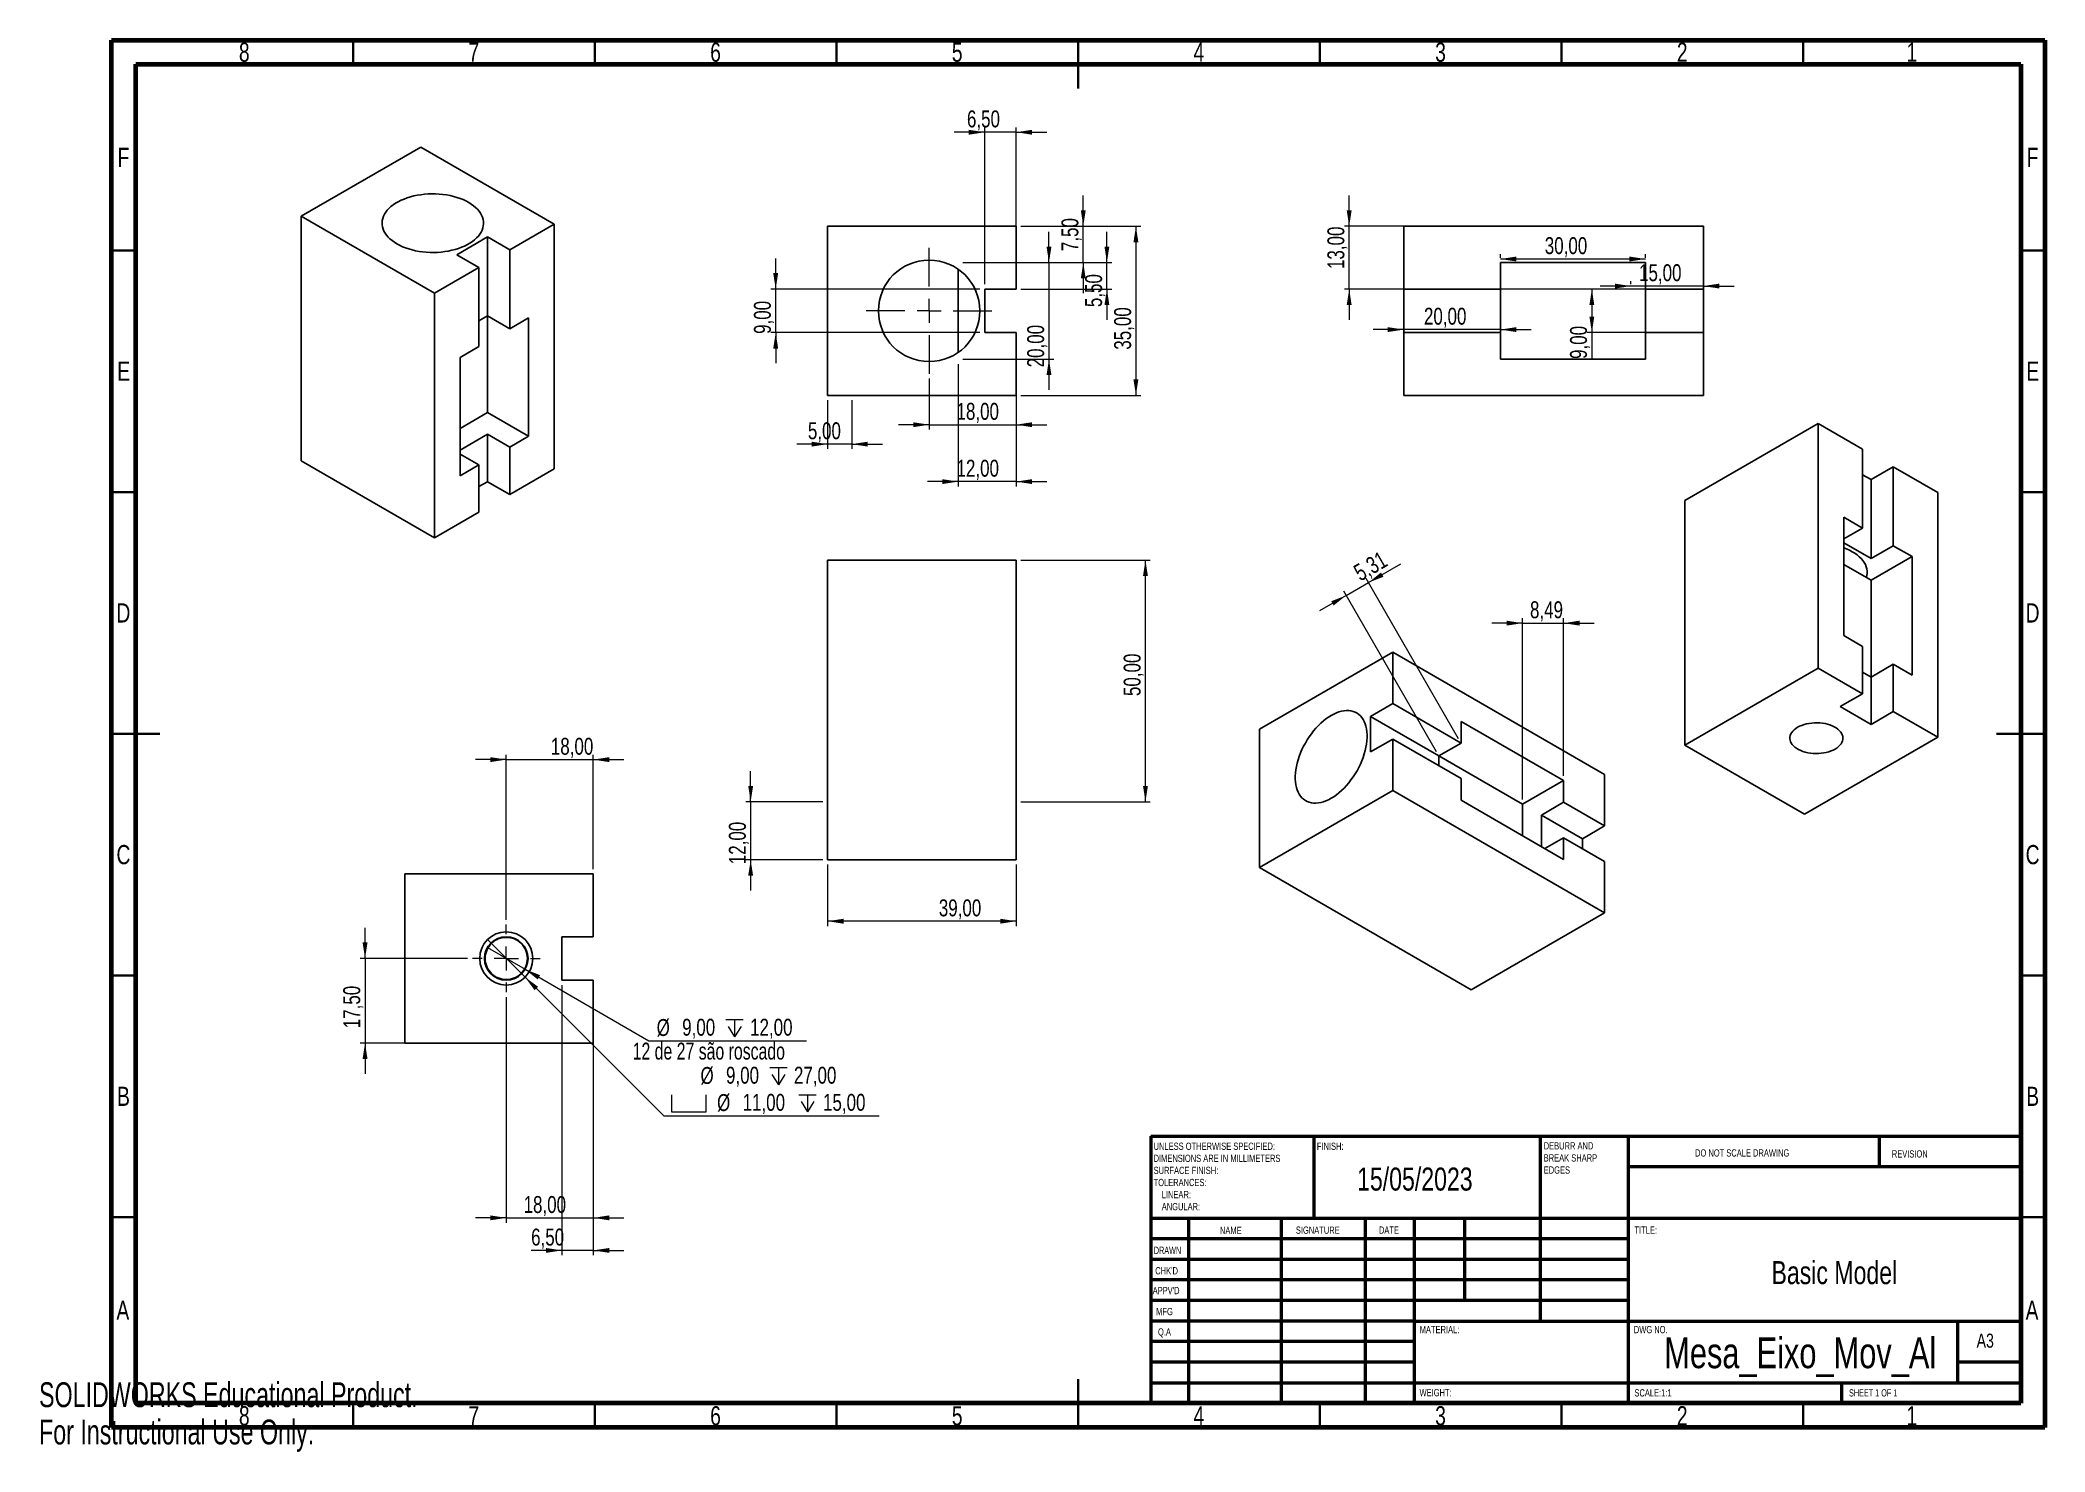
# Model space of a CAD drawing. Header units: millimetres. Extents: x 0 to 415, y 0 to 292.
import ezdxf

# ---------------------------------------------------------------- set-up
doc = ezdxf.new("R2010")
doc.units = ezdxf.units.MM
doc.styles.add('SLDTEXTSTYLE0', font='TXT', dxfattribs={"width": 0.75})
doc.styles.add('SLDTEXTSTYLE1', font='TXT', dxfattribs={"width": 0.7})
doc.styles.add('SLDTEXTSTYLE2', font='TXT', dxfattribs={"width": 0.686449})
doc.styles.add('SLDTEXTSTYLE3', font='TXT', dxfattribs={"width": 0.6875})
doc.dimstyles.new('SLDDIMSTYLE0', dxfattribs={"dimtxt": 3.5, "dimasz": 3.302, "dimexe": 0, "dimexo": 0.0625, "dimgap": 0.875, "dimtad": 1, "dimrnd": 1e-09, "dimzin": 12, "dimdsep": 46, "dimtxsty": 'SLDTEXTSTYLE0', "dimsah": 1, "dimcen": 0.09, "dimadec": 0, "dimazin": 3, "dimtfac": 1, "dimtofl": 0, "dimtmove": 0, "dimatfit": 3, "dimfxl": 0, "dimfrac": 2, "dimtolj": 1, "dimtzin": 12, "dimarcsym": 0})
doc.dimstyles.new('SLDDIMSTYLE1', dxfattribs={"dimtxt": 3.5, "dimasz": 3.302, "dimexe": 0, "dimexo": 0.0625, "dimgap": 0.875, "dimtad": 1, "dimrnd": 1e-09, "dimzin": 12, "dimdsep": 46, "dimtxsty": 'SLDTEXTSTYLE0', "dimsah": 1, "dimcen": 0.09, "dimadec": 0, "dimazin": 3, "dimtfac": 1, "dimtmove": 0, "dimatfit": 0, "dimfxl": 0, "dimfrac": 2, "dimtolj": 1, "dimtzin": 12, "dimarcsym": 0})
doc.dimstyles.new('SLDDIMSTYLE2', dxfattribs={"dimtxt": 3.5, "dimasz": 3.302, "dimexe": 0, "dimexo": 0.0625, "dimgap": 0.875, "dimtad": 0, "dimtih": 1, "dimtoh": 1, "dimrnd": 1e-09, "dimzin": 12, "dimdsep": 46, "dimtxsty": 'SLDTEXTSTYLE0', "dimblk1": 'NONE', "dimsah": 1, "dimcen": 0, "dimadec": 0, "dimazin": 3, "dimtfac": 1, "dimtmove": 0, "dimatfit": 3, "dimldrblk": 'NONE', "dimfxl": 0, "dimfrac": 2, "dimtolj": 1, "dimtzin": 12, "dimarcsym": 0})

# ---------------------------------------------------------------- blocks, each defined once
blk = doc.blocks.new('_D')
at = {"color": 7, "linetype": 'Continuous', "lineweight": 0}
for p, q in [((203.16, 253.49), (227.94, 253.49)), ((226.94, 253.49), (226.94, 218.49)), ((203.16, 218.49), (227.94, 218.49))]:
    blk.add_line(p, q, dxfattribs=at)
at = {"color": 7, "linetype": 'Continuous', "lineweight": 18}
for points in [[(226.94, 253.49), (226.43, 250.19), (227.44, 250.19)], [(226.94, 218.49), (227.44, 221.79), (226.43, 221.79)]]:
    blk.add_solid(points, dxfattribs=at)
at = {"color": 7, "linetype": 'Continuous', "lineweight": 18, "insert": (222.43, 227.95), "char_height": 3.5, "attachment_point": 1, "rotation": 90, "style": 'SLDTEXTSTYLE0'}
blk.add_mtext('35,00', dxfattribs=at)
blk = doc.blocks.new('_D_1')
at = {"color": 7, "linetype": 'Continuous', "lineweight": 0}
for p, q in [((184.16, 221.99), (184.16, 211.44)), ((202.16, 217.49), (202.16, 211.44)), ((184.16, 212.44), (177.81, 212.44)), ((184.16, 212.44), (202.16, 212.44)), ((202.16, 212.44), (208.51, 212.44))]:
    blk.add_line(p, q, dxfattribs=at)
at = {"color": 7, "linetype": 'Continuous', "lineweight": 18}
for points in [[(184.16, 212.44), (180.86, 212.94), (180.86, 211.93)], [(202.16, 212.44), (205.46, 211.93), (205.46, 212.94)]]:
    blk.add_solid(points, dxfattribs=at)
at = {"color": 7, "linetype": 'Continuous', "lineweight": 18, "insert": (189.82, 216.95), "char_height": 3.5, "attachment_point": 1, "style": 'SLDTEXTSTYLE0'}
blk.add_mtext('18,00', dxfattribs=at)
blk = doc.blocks.new('_D_2')
at = {"color": 7, "linetype": 'Continuous', "lineweight": 0}
for p, q in [((190.16, 224.99), (190.16, 199.66)), ((202.16, 224.99), (202.16, 199.66)), ((190.16, 200.66), (183.81, 200.66)), ((202.16, 200.66), (190.16, 200.66)), ((202.16, 200.66), (208.51, 200.66))]:
    blk.add_line(p, q, dxfattribs=at)
at = {"color": 7, "linetype": 'Continuous', "lineweight": 18}
for points in [[(190.16, 200.66), (186.86, 201.17), (186.86, 200.16)], [(202.16, 200.66), (205.46, 200.16), (205.46, 201.17)]]:
    blk.add_solid(points, dxfattribs=at)
at = {"color": 7, "linetype": 'Continuous', "lineweight": 18, "insert": (189.82, 205.18), "char_height": 3.5, "attachment_point": 1, "style": 'SLDTEXTSTYLE0'}
blk.add_mtext('12,00', dxfattribs=at)
blk = doc.blocks.new('_D_3')
at = {"color": 7, "linetype": 'Continuous', "lineweight": 0}
for p, q in [((208.95, 245.99), (208.95, 252.34)), ((191.16, 245.99), (209.95, 245.99)), ((208.95, 245.99), (208.95, 225.99)), ((191.16, 225.99), (209.95, 225.99)), ((208.95, 225.99), (208.95, 219.64))]:
    blk.add_line(p, q, dxfattribs=at)
at = {"color": 7, "linetype": 'Continuous', "lineweight": 18}
for points in [[(208.95, 245.99), (209.46, 249.29), (208.44, 249.29)], [(208.95, 225.99), (208.44, 222.69), (209.46, 222.69)]]:
    blk.add_solid(points, dxfattribs=at)
at = {"color": 7, "linetype": 'Continuous', "lineweight": 18, "insert": (204.44, 224.3), "char_height": 3.5, "attachment_point": 1, "rotation": 90, "style": 'SLDTEXTSTYLE0'}
blk.add_mtext('20,00', dxfattribs=at)
blk = doc.blocks.new('_D_4')
at = {"color": 7, "linetype": 'Continuous', "lineweight": 0}
for p, q in [((216.04, 253.49), (216.04, 259.84)), ((203.16, 253.49), (217.04, 253.49)), ((216.04, 245.99), (216.04, 253.49)), ((203.16, 245.99), (217.04, 245.99)), ((216.04, 245.99), (216.04, 239.64))]:
    blk.add_line(p, q, dxfattribs=at)
at = {"color": 7, "linetype": 'Continuous', "lineweight": 18}
for points in [[(216.04, 253.49), (216.55, 256.79), (215.54, 256.79)], [(216.04, 245.99), (215.54, 242.69), (216.55, 242.69)]]:
    blk.add_solid(points, dxfattribs=at)
at = {"color": 7, "linetype": 'Continuous', "lineweight": 18, "insert": (211.53, 248.35), "char_height": 3.5, "attachment_point": 1, "rotation": 90, "style": 'SLDTEXTSTYLE0'}
blk.add_mtext('7,50', dxfattribs=at)
blk = doc.blocks.new('_D_5')
at = {"color": 7, "linetype": 'Continuous', "lineweight": 0}
for p, q in [((163.16, 217.49), (163.16, 207.41)), ((168.16, 217.49), (168.16, 207.41)), ((163.16, 208.41), (156.81, 208.41)), ((168.16, 208.41), (163.16, 208.41)), ((168.16, 208.41), (174.51, 208.41))]:
    blk.add_line(p, q, dxfattribs=at)
at = {"color": 7, "linetype": 'Continuous', "lineweight": 18}
for points in [[(163.16, 208.41), (159.86, 208.92), (159.86, 207.91)], [(168.16, 208.41), (171.46, 207.91), (171.46, 208.92)]]:
    blk.add_solid(points, dxfattribs=at)
at = {"color": 7, "linetype": 'Continuous', "lineweight": 18, "insert": (159.07, 212.93), "char_height": 3.5, "attachment_point": 1, "style": 'SLDTEXTSTYLE0'}
blk.add_mtext('5,00', dxfattribs=at)
blk = doc.blocks.new('_D_6')
at = {"color": 7, "linetype": 'Continuous', "lineweight": 0}
for p, q in [((195.66, 241.49), (195.66, 273.94)), ((202.16, 241.49), (202.16, 273.94)), ((195.66, 272.94), (189.31, 272.94)), ((202.16, 272.94), (195.66, 272.94)), ((202.16, 272.94), (208.51, 272.94))]:
    blk.add_line(p, q, dxfattribs=at)
at = {"color": 7, "linetype": 'Continuous', "lineweight": 18}
for points in [[(195.66, 272.94), (192.36, 273.44), (192.36, 272.43)], [(202.16, 272.94), (205.46, 272.43), (205.46, 273.44)]]:
    blk.add_solid(points, dxfattribs=at)
at = {"color": 7, "linetype": 'Continuous', "lineweight": 18, "insert": (191.98, 277.45), "char_height": 3.5, "attachment_point": 1, "style": 'SLDTEXTSTYLE0'}
blk.add_mtext('6,50', dxfattribs=at)
blk = doc.blocks.new('_D_7')
at = {"color": 7, "linetype": 'Continuous', "lineweight": 0}
for p, q in [((152.41, 240.49), (152.41, 246.84)), ((194.66, 240.49), (151.41, 240.49)), ((152.41, 231.49), (152.41, 240.49)), ((194.66, 231.49), (151.41, 231.49)), ((152.41, 231.49), (152.41, 225.14))]:
    blk.add_line(p, q, dxfattribs=at)
at = {"color": 7, "linetype": 'Continuous', "lineweight": 18}
for points in [[(152.41, 240.49), (152.92, 243.79), (151.9, 243.79)], [(152.41, 231.49), (151.9, 228.19), (152.92, 228.19)]]:
    blk.add_solid(points, dxfattribs=at)
at = {"color": 7, "linetype": 'Continuous', "lineweight": 18, "insert": (147.9, 231.22), "char_height": 3.5, "attachment_point": 1, "rotation": 90, "style": 'SLDTEXTSTYLE0'}
blk.add_mtext('9,00', dxfattribs=at)
blk = doc.blocks.new('_D_8')
at = {"color": 7, "linetype": 'Continuous', "lineweight": 0}
for p, q in [((220.94, 245.99), (220.94, 252.34)), ((203.16, 245.99), (221.94, 245.99)), ((220.94, 240.49), (220.94, 245.99)), ((203.16, 240.49), (221.94, 240.49)), ((220.94, 240.49), (220.94, 234.14))]:
    blk.add_line(p, q, dxfattribs=at)
at = {"color": 7, "linetype": 'Continuous', "lineweight": 18}
for points in [[(220.94, 245.99), (221.44, 249.29), (220.43, 249.29)], [(220.94, 240.49), (220.43, 237.19), (221.44, 237.19)]]:
    blk.add_solid(points, dxfattribs=at)
at = {"color": 7, "linetype": 'Continuous', "lineweight": 18, "insert": (216.43, 236.76), "char_height": 3.5, "attachment_point": 1, "rotation": 90, "style": 'SLDTEXTSTYLE0'}
blk.add_mtext('5,50', dxfattribs=at)
blk = doc.blocks.new('SW_CENTERMARKSYMBOL_0')
at = {"color": 0, "linetype": 'Continuous', "lineweight": 18}
for p, q in [((0, 5), (0, 13)), ((-5, 0), (-13, 0)), ((0, 0), (-2.5, 0)), ((0, 0), (0, 2.5)), ((0, 0), (0, -2.5)), ((0, 0), (2.5, 0)), ((5, 0), (13, 0)), ((0, -5), (0, -13))]:
    blk.add_line(p, q, dxfattribs=at)
blk = doc.blocks.new('_D_9')
at = {"color": 7, "linetype": 'Continuous', "lineweight": 0}
for p, q in [((302.35, 246.99), (302.35, 247.71)), ((332.35, 246.71), (302.35, 246.71)), ((332.35, 246.99), (332.35, 247.71))]:
    blk.add_line(p, q, dxfattribs=at)
at = {"color": 7, "linetype": 'Continuous', "lineweight": 18}
for points in [[(302.35, 246.71), (305.65, 246.21), (305.65, 247.22)], [(332.35, 246.71), (329.05, 247.22), (329.05, 246.21)]]:
    blk.add_solid(points, dxfattribs=at)
at = {"color": 7, "linetype": 'Continuous', "lineweight": 18, "insert": (311.53, 251.23), "char_height": 3.5, "attachment_point": 1, "style": 'SLDTEXTSTYLE0'}
blk.add_mtext('30,00', dxfattribs=at)
blk = doc.blocks.new('_D_10')
at = {"color": 7, "linetype": 'Continuous', "lineweight": 0}
for p, q in [((282.35, 232.49), (282.35, 233.11)), ((302.35, 232.49), (302.35, 233.11)), ((282.35, 232.11), (276, 232.11)), ((302.35, 232.11), (282.35, 232.11)), ((302.35, 232.11), (308.7, 232.11))]:
    blk.add_line(p, q, dxfattribs=at)
at = {"color": 7, "linetype": 'Continuous', "lineweight": 18}
for points in [[(282.35, 232.11), (279.05, 232.62), (279.05, 231.61)], [(302.35, 232.11), (305.65, 231.61), (305.65, 232.62)]]:
    blk.add_solid(points, dxfattribs=at)
at = {"color": 7, "linetype": 'Continuous', "lineweight": 18, "insert": (286.53, 236.63), "char_height": 3.5, "attachment_point": 1, "style": 'SLDTEXTSTYLE0'}
blk.add_mtext('20,00', dxfattribs=at)
blk = doc.blocks.new('_D_11')
at = {"color": 7, "linetype": 'Continuous', "lineweight": 0}
for p, q in [((343.35, 240.49), (320.27, 240.49)), ((321.27, 240.49), (321.27, 231.49)), ((343.35, 231.49), (320.27, 231.49)), ((321.27, 231.49), (321.27, 226.04))]:
    blk.add_line(p, q, dxfattribs=at)
at = {"color": 7, "linetype": 'Continuous', "lineweight": 18}
for points in [[(321.27, 240.49), (320.76, 237.19), (321.77, 237.19)], [(321.27, 231.49), (321.77, 234.79), (320.76, 234.79)]]:
    blk.add_solid(points, dxfattribs=at)
at = {"color": 7, "linetype": 'Continuous', "lineweight": 18, "insert": (316.75, 226.04), "char_height": 3.5, "attachment_point": 1, "rotation": 90, "style": 'SLDTEXTSTYLE0'}
blk.add_mtext('9,00', dxfattribs=at)
blk = doc.blocks.new('_D_12')
at = {"color": 7, "linetype": 'Continuous', "lineweight": 0}
for p, q in [((271.06, 253.49), (271.06, 259.84)), ((343.35, 253.49), (270.06, 253.49)), ((271.06, 240.49), (271.06, 253.49)), ((343.35, 240.49), (270.06, 240.49)), ((271.06, 240.49), (271.06, 234.14))]:
    blk.add_line(p, q, dxfattribs=at)
at = {"color": 7, "linetype": 'Continuous', "lineweight": 18}
for points in [[(271.06, 253.49), (271.57, 256.79), (270.55, 256.79)], [(271.06, 240.49), (270.55, 237.19), (271.57, 237.19)]]:
    blk.add_solid(points, dxfattribs=at)
at = {"color": 7, "linetype": 'Continuous', "lineweight": 18, "insert": (266.55, 244.64), "char_height": 3.5, "attachment_point": 1, "rotation": 90, "style": 'SLDTEXTSTYLE0'}
blk.add_mtext('13,00', dxfattribs=at)
blk = doc.blocks.new('_D_13')
at = {"color": 7, "linetype": 'Continuous', "lineweight": 0}
for p, q in [((329.35, 241.11), (323, 241.11)), ((329.35, 241.49), (329.35, 242.11)), ((344.35, 241.11), (329.35, 241.11)), ((344.35, 241.49), (344.35, 242.11)), ((344.35, 241.11), (350.7, 241.11))]:
    blk.add_line(p, q, dxfattribs=at)
at = {"color": 7, "linetype": 'Continuous', "lineweight": 18}
for points in [[(329.35, 241.11), (326.05, 241.62), (326.05, 240.61)], [(344.35, 241.11), (347.65, 240.61), (347.65, 241.62)]]:
    blk.add_solid(points, dxfattribs=at)
at = {"color": 7, "linetype": 'Continuous', "lineweight": 18, "insert": (331.03, 245.63), "char_height": 3.5, "attachment_point": 1, "style": 'SLDTEXTSTYLE0'}
blk.add_mtext('15,00', dxfattribs=at)
blk = doc.blocks.new('_D_14')
at = {"color": 7, "linetype": 'Continuous', "lineweight": 0}
for p, q in [((275.05, 179.77), (281.72, 183.62)), ((270.45, 177.12), (275.05, 179.77)), ((293.71, 147.45), (274.55, 180.64)), ((270.45, 177.12), (264.95, 173.94)), ((289.11, 144.79), (269.95, 177.98))]:
    blk.add_line(p, q, dxfattribs=at)
at = {"color": 7, "linetype": 'Continuous', "lineweight": 18}
for points in [[(275.05, 179.77), (278.16, 180.98), (277.65, 181.86)], [(270.45, 177.12), (267.34, 175.91), (267.84, 175.03)]]:
    blk.add_solid(points, dxfattribs=at)
at = {"color": 7, "linetype": 'Continuous', "lineweight": 18, "insert": (271.62, 183), "char_height": 3.5, "attachment_point": 1, "rotation": 29.9973, "style": 'SLDTEXTSTYLE0'}
blk.add_mtext('5,31', dxfattribs=at)
blk = doc.blocks.new('_D_15')
at = {"color": 7, "linetype": 'Continuous', "lineweight": 0}
for p, q in [((306.93, 171.38), (300.58, 171.38)), ((306.93, 134.93), (306.93, 172.38)), ((306.93, 171.38), (315.42, 171.38)), ((315.42, 139.82), (315.42, 172.38)), ((315.42, 171.38), (321.77, 171.38))]:
    blk.add_line(p, q, dxfattribs=at)
at = {"color": 7, "linetype": 'Continuous', "lineweight": 18}
for points in [[(306.93, 171.38), (303.63, 171.89), (303.63, 170.88)], [(315.42, 171.38), (318.72, 170.88), (318.72, 171.89)]]:
    blk.add_solid(points, dxfattribs=at)
at = {"color": 7, "linetype": 'Continuous', "lineweight": 18, "insert": (308.47, 175.9), "char_height": 3.5, "attachment_point": 1, "style": 'SLDTEXTSTYLE0'}
blk.add_mtext('8,49', dxfattribs=at)
blk = doc.blocks.new('_D_16')
at = {"color": 7, "linetype": 'Continuous', "lineweight": 0}
for p, q in [((203.16, 184.42), (229.91, 184.42)), ((228.91, 134.42), (228.91, 184.42)), ((203.16, 134.42), (229.91, 134.42))]:
    blk.add_line(p, q, dxfattribs=at)
at = {"color": 7, "linetype": 'Continuous', "lineweight": 18}
for points in [[(228.91, 184.42), (228.4, 181.12), (229.42, 181.12)], [(228.91, 134.42), (229.42, 137.72), (228.4, 137.72)]]:
    blk.add_solid(points, dxfattribs=at)
at = {"color": 7, "linetype": 'Continuous', "lineweight": 18, "insert": (224.4, 156.3), "char_height": 3.5, "attachment_point": 1, "rotation": 90, "style": 'SLDTEXTSTYLE0'}
blk.add_mtext('50,00', dxfattribs=at)
blk = doc.blocks.new('_D_17')
at = {"color": 7, "linetype": 'Continuous', "lineweight": 0}
for p, q in [((147.23, 134.42), (147.23, 140.77)), ((162.16, 134.42), (146.23, 134.42)), ((147.23, 134.42), (147.23, 122.42)), ((162.16, 122.42), (146.23, 122.42)), ((147.23, 122.42), (147.23, 116.07))]:
    blk.add_line(p, q, dxfattribs=at)
at = {"color": 7, "linetype": 'Continuous', "lineweight": 18}
for points in [[(147.23, 134.42), (147.74, 137.72), (146.72, 137.72)], [(147.23, 122.42), (146.72, 119.12), (147.74, 119.12)]]:
    blk.add_solid(points, dxfattribs=at)
at = {"color": 7, "linetype": 'Continuous', "lineweight": 18, "insert": (142.72, 121.51), "char_height": 3.5, "attachment_point": 1, "rotation": 90, "style": 'SLDTEXTSTYLE0'}
blk.add_mtext('12,00', dxfattribs=at)
blk = doc.blocks.new('_D_18')
at = {"color": 7, "linetype": 'Continuous', "lineweight": 0}
for p, q in [((163.16, 121.42), (163.16, 108.72)), ((202.16, 121.42), (202.16, 108.72)), ((202.16, 109.72), (163.16, 109.72))]:
    blk.add_line(p, q, dxfattribs=at)
at = {"color": 7, "linetype": 'Continuous', "lineweight": 18}
for points in [[(163.16, 109.72), (166.46, 109.21), (166.46, 110.23)], [(202.16, 109.72), (198.86, 110.23), (198.86, 109.21)]]:
    blk.add_solid(points, dxfattribs=at)
at = {"color": 7, "linetype": 'Continuous', "lineweight": 18, "insert": (186.16, 114.23), "char_height": 3.5, "attachment_point": 1, "style": 'SLDTEXTSTYLE0'}
blk.add_mtext('39,00', dxfattribs=at)
blk = doc.blocks.new('_D_19')
at = {"color": 7, "linetype": 'Continuous', "lineweight": 0}
for p, q in [((67.45, 102.02), (67.45, 108.37)), ((88.67, 102.02), (66.45, 102.02)), ((67.45, 102.02), (67.45, 84.52)), ((79.67, 84.52), (66.45, 84.52)), ((67.45, 84.52), (67.45, 78.17))]:
    blk.add_line(p, q, dxfattribs=at)
at = {"color": 7, "linetype": 'Continuous', "lineweight": 18}
for points in [[(67.45, 102.02), (67.96, 105.32), (66.94, 105.32)], [(67.45, 84.52), (66.94, 81.22), (67.96, 81.22)]]:
    blk.add_solid(points, dxfattribs=at)
at = {"color": 7, "linetype": 'Continuous', "lineweight": 18, "insert": (62.94, 87.58), "char_height": 3.5, "attachment_point": 1, "rotation": 90, "style": 'SLDTEXTSTYLE0'}
blk.add_mtext('17,50', dxfattribs=at)
blk = doc.blocks.new('_D_20')
at = {"color": 7, "linetype": 'Continuous', "lineweight": 0}
for p, q in [((96.67, 143.15), (90.32, 143.15)), ((96.67, 110.02), (96.67, 144.15)), ((96.67, 143.15), (114.67, 143.15)), ((114.67, 120.52), (114.67, 144.15)), ((114.67, 143.15), (121.02, 143.15))]:
    blk.add_line(p, q, dxfattribs=at)
at = {"color": 7, "linetype": 'Continuous', "lineweight": 18}
for points in [[(96.67, 143.15), (93.37, 143.66), (93.37, 142.64)], [(114.67, 143.15), (117.97, 142.64), (117.97, 143.66)]]:
    blk.add_solid(points, dxfattribs=at)
at = {"color": 7, "linetype": 'Continuous', "lineweight": 18, "insert": (105.89, 147.66), "char_height": 3.5, "attachment_point": 1, "style": 'SLDTEXTSTYLE0'}
blk.add_mtext('18,00', dxfattribs=at)
blk = doc.blocks.new('_D_21')
at = {"color": 7, "linetype": 'Continuous', "lineweight": 0}
for p, q in [((108.17, 96.52), (108.17, 40.62)), ((114.67, 96.52), (114.67, 40.62)), ((108.17, 41.62), (101.81, 41.62)), ((114.67, 41.62), (108.17, 41.62)), ((114.67, 41.62), (121.02, 41.62))]:
    blk.add_line(p, q, dxfattribs=at)
at = {"color": 7, "linetype": 'Continuous', "lineweight": 18}
for points in [[(108.17, 41.62), (104.87, 42.12), (104.87, 41.11)], [(114.67, 41.62), (117.97, 41.11), (117.97, 42.12)]]:
    blk.add_solid(points, dxfattribs=at)
at = {"color": 7, "linetype": 'Continuous', "lineweight": 18, "insert": (101.81, 46.13), "char_height": 3.5, "attachment_point": 1, "style": 'SLDTEXTSTYLE0'}
blk.add_mtext('6,50', dxfattribs=at)
blk = doc.blocks.new('_D_22')
at = {"color": 7, "linetype": 'Continuous', "lineweight": 0}
for p, q in [((96.67, 94.02), (96.67, 47.35)), ((114.67, 83.52), (114.67, 47.35)), ((96.67, 48.35), (90.32, 48.35)), ((96.67, 48.35), (114.67, 48.35)), ((114.67, 48.35), (121.02, 48.35))]:
    blk.add_line(p, q, dxfattribs=at)
at = {"color": 7, "linetype": 'Continuous', "lineweight": 18}
for points in [[(96.67, 48.35), (93.37, 48.86), (93.37, 47.85)], [(114.67, 48.35), (117.97, 47.85), (117.97, 48.86)]]:
    blk.add_solid(points, dxfattribs=at)
at = {"color": 7, "linetype": 'Continuous', "lineweight": 18, "insert": (100.25, 52.86), "char_height": 3.5, "attachment_point": 1, "style": 'SLDTEXTSTYLE0'}
blk.add_mtext('18,00', dxfattribs=at)
blk = doc.blocks.new('SW_SYMBOL_HOLE_DEPTH')
at = {"color": 0, "linetype": 'Continuous', "lineweight": 18}
for p, q in [((0, 875), (800, 875)), ((100, 555), (400, 75)), ((400, 875), (400, 75)), ((700, 555), (400, 75))]:
    blk.add_line(p, q, dxfattribs=at)
blk = doc.blocks.new('_D_23')
at = {"color": 7, "linetype": 'Continuous', "lineweight": 0}
for p, q in [((92.77, 104.27), (100.56, 99.77)), ((100.56, 99.77), (126.19, 84.97)), ((126.19, 84.97), (158.75, 84.97))]:
    blk.add_line(p, q, dxfattribs=at)
at = {"color": 7, "linetype": 'Continuous', "lineweight": 18}
blk.add_solid([(100.56, 99.77), (103.17, 97.68), (103.68, 98.56)], dxfattribs=at)
at = {"color": 7, "linetype": 'Continuous', "lineweight": 18, "xscale": 0.004470703125, "yscale": 0.004470703125, "zscale": 0.004470703125}
blk.add_blockref('SW_SYMBOL_HOLE_DEPTH', (142.11, 85.46), dxfattribs=at)
at = {"color": 7, "linetype": 'Continuous', "lineweight": 18, "char_height": 3.5, "attachment_point": 1, "style": 'SLDTEXTSTYLE0'}
for s, insert in [('%%c', (127.78, 89.48)), ('9,00', (133.06, 89.54)), ('12,00', (147.11, 89.54))]:
    blk.add_mtext(s, dxfattribs=dict(at, insert=insert))
blk = doc.blocks.new('_None')
blk = doc.blocks.new('SW_SYMBOL_HOLE_SPOT')
at = {"color": 0, "linetype": 'Continuous', "lineweight": 18}
for p, q in [((0, 875), (0, 75)), ((0, 75), (1600, 75)), ((1600, 75), (1600, 875))]:
    blk.add_line(p, q, dxfattribs=at)
blk = doc.blocks.new('_D_24')
at = {"color": 7, "linetype": 'Continuous', "lineweight": 0}
for p, q in [((92.78, 105.91), (100.56, 98.13)), ((100.56, 98.13), (129.25, 69.44)), ((129.25, 69.44), (173.84, 69.44))]:
    blk.add_line(p, q, dxfattribs=at)
at = {"color": 7, "linetype": 'Continuous', "lineweight": 18}
blk.add_solid([(100.56, 98.13), (102.53, 95.44), (103.25, 96.16)], dxfattribs=at)
at = {"color": 7, "linetype": 'Continuous', "lineweight": 18, "xscale": 0.004470703125, "yscale": 0.004470703125, "zscale": 0.004470703125}
for name, p in [('SW_SYMBOL_HOLE_DEPTH', (151.18, 75.53)), ('SW_SYMBOL_HOLE_SPOT', (130.84, 69.92)), ('SW_SYMBOL_HOLE_DEPTH', (157.2, 69.92))]:
    blk.add_blockref(name, p, dxfattribs=at)
at = {"color": 7, "linetype": 'Continuous', "lineweight": 18, "char_height": 3.5, "attachment_point": 1, "style": 'SLDTEXTSTYLE0'}
for s, insert in [('%%c', (136.85, 79.56)), ('9,00', (142.13, 79.61)), ('27,00', (156.18, 79.61)), ('%%c', (140.28, 73.95)), ('11,00', (145.56, 74)), ('15,00', (162.2, 74))]:
    blk.add_mtext(s, dxfattribs=dict(at, insert=insert))
blk = doc.blocks.new('SW_CENTERMARKSYMBOL_1')
at = {"color": 0, "linetype": 'Continuous', "lineweight": 18}
for p, q in [((0, 5), (0, 7)), ((-5, 0), (-7, 0)), ((0, 0), (-2.5, 0)), ((0, 0), (0, 2.5)), ((0, 0), (0, -2.5)), ((0, 0), (2.5, 0)), ((5, 0), (7, 0)), ((0, -5), (0, -7))]:
    blk.add_line(p, q, dxfattribs=at)

msp = doc.modelspace()

# ---------------------------------------------------------------- linework, layer by layer
at = {"color": 7, "linetype": 'Continuous', "lineweight": 70}
for p, q in [((15, 5), (15, 292)), ((15, 292), (415, 292)), ((415, 292), (415, 5)), ((20, 10), (20, 287)), ((20, 287), (410, 287)), ((410, 287), (410, 10)), ((410, 10), (20, 10)), ((415, 5), (15, 5))]:
    msp.add_line(p, q, dxfattribs=at)
at = {"color": 7, "linetype": 'Continuous', "lineweight": 35}
for p, q in [((65, 287), (65, 292)), ((115, 287), (115, 292)), ((165, 287), (165, 292)), ((215, 292), (215, 282)), ((215, 287), (215, 292)), ((265, 287), (265, 292)), ((315, 287), (315, 292)), ((365, 287), (365, 292)), ((20, 248.5), (15, 248.5)), ((410, 248.5), (415, 248.5)), ((20, 198.5), (15, 198.5)), ((410, 198.5), (415, 198.5)), ((15, 148.5), (25, 148.5)), ((20, 148.5), (15, 148.5)), ((415, 148.5), (405, 148.5)), ((410, 148.5), (415, 148.5)), ((20, 98.5), (15, 98.5)), ((410, 98.5), (415, 98.5)), ((20, 48.5), (15, 48.5)), ((410, 48.5), (415, 48.5)), ((215, 5), (215, 15)), ((65, 10), (65, 5)), ((115, 10), (115, 5)), ((165, 10), (165, 5)), ((215, 10), (215, 5)), ((265, 10), (265, 5)), ((315, 10), (315, 5)), ((365, 10), (365, 5))]:
    msp.add_line(p, q, dxfattribs=at)
at = {"color": 7, "linetype": 'Continuous', "lineweight": 25}
for p, q in [((54.24, 255.559), (78.989, 269.846)), ((106.566, 253.926), (78.989, 269.846)), ((81.817, 239.639), (54.24, 255.559)), ((54.24, 204.933), (54.24, 255.559)), ((97.373, 248.62), (106.566, 253.926)), ((106.566, 203.301), (106.566, 253.926)), ((163.159, 218.492), (163.159, 253.492)), ((202.159, 253.492), (163.159, 253.492)), ((202.159, 240.492), (202.159, 253.492)), ((282.35, 240.492), (282.35, 253.492)), ((344.35, 253.492), (282.35, 253.492)), ((344.35, 253.492), (344.35, 240.492)), ((86.413, 247.599), (92.777, 251.273)), ((92.777, 251.273), (97.373, 248.62)), ((92.777, 251.273), (92.777, 234.942)), ((81.817, 239.639), (91.01, 244.946)), ((91.01, 244.946), (86.413, 247.599)), ((91.01, 244.946), (91.01, 228.615)), ((97.373, 248.62), (97.373, 232.289)), ((302.35, 245.992), (332.35, 245.992)), ((302.35, 245.992), (302.35, 240.492)), ((332.35, 240.492), (332.35, 245.992)), ((190.159, 227.375), (190.159, 244.609)), ((81.817, 189.014), (81.817, 239.639)), ((195.659, 240.492), (202.159, 240.492)), ((195.659, 231.492), (195.659, 240.492)), ((282.35, 240.492), (302.35, 240.492)), ((282.35, 231.492), (282.35, 240.492)), ((302.35, 231.492), (302.35, 240.492)), ((332.35, 240.492), (344.35, 240.492)), ((332.35, 240.492), (332.35, 231.492)), ((344.35, 231.492), (344.35, 240.492)), ((91.01, 233.922), (92.777, 234.942)), ((92.777, 234.942), (97.373, 232.289)), ((92.777, 234.942), (92.777, 214.936)), ((101.263, 234.534), (97.373, 232.289)), ((101.263, 234.534), (101.263, 210.038)), ((91.01, 228.615), (87.12, 226.37)), ((202.159, 231.492), (195.659, 231.492)), ((202.159, 218.492), (202.159, 231.492)), ((282.35, 218.492), (282.35, 231.492)), ((282.35, 231.492), (302.35, 231.492)), ((302.35, 231.492), (302.35, 225.992)), ((332.35, 225.992), (332.35, 231.492)), ((332.35, 231.492), (344.35, 231.492)), ((344.35, 231.492), (344.35, 218.492)), ((87.12, 226.37), (87.12, 201.874)), ((302.35, 225.992), (332.35, 225.992)), ((202.159, 218.492), (163.159, 218.492)), ((344.35, 218.492), (282.35, 218.492)), ((87.12, 211.67), (92.777, 214.936)), ((92.777, 214.936), (101.263, 210.038)), ((368.079, 212.703), (340.502, 196.783)), ((368.079, 162.078), (368.079, 212.703)), ((368.079, 212.703), (377.271, 207.396)), ((92.777, 210.446), (87.12, 207.18)), ((97.373, 207.792), (92.777, 210.446)), ((92.777, 210.446), (92.777, 200.647)), ((97.373, 207.792), (101.263, 210.038)), ((97.373, 207.792), (97.373, 197.994)), ((377.271, 207.396), (377.271, 191.066)), ((81.817, 189.014), (54.24, 204.933)), ((87.12, 206.364), (91.01, 204.119)), ((87.12, 201.874), (91.01, 204.119)), ((91.01, 204.119), (91.01, 194.32)), ((106.566, 203.301), (97.373, 197.994)), ((379.039, 201.069), (383.635, 203.723)), ((383.635, 203.723), (383.635, 187.392)), ((383.635, 203.723), (392.828, 198.416)), ((91.01, 199.627), (92.777, 200.647)), ((92.777, 200.647), (97.373, 197.994)), ((377.271, 202.09), (379.039, 201.069)), ((379.039, 201.069), (379.039, 184.738)), ((340.502, 146.158), (340.502, 196.783)), ((392.828, 147.79), (392.828, 198.416)), ((91.01, 194.32), (81.817, 189.014)), ((377.271, 191.066), (373.382, 193.311)), ((373.382, 193.311), (373.382, 168.815)), ((377.271, 191.066), (373.382, 188.821)), ((373.382, 188.004), (379.039, 184.738)), ((379.039, 184.738), (383.635, 187.392)), ((387.524, 185.147), (383.635, 187.392)), ((163.159, 122.421), (163.159, 184.421)), ((202.159, 184.421), (163.159, 184.421)), ((202.159, 122.421), (202.159, 184.421)), ((373.382, 183.514), (378.061, 180.813)), ((379.039, 180.248), (387.524, 185.147)), ((387.524, 185.147), (387.524, 160.65)), ((378.061, 180.813), (379.039, 180.248)), ((379.039, 180.248), (379.039, 160.242)), ((373.382, 168.815), (377.271, 166.569)), ((377.271, 166.569), (377.271, 156.771)), ((280.064, 165.359), (252.487, 149.439)), ((280.064, 154.744), (280.064, 165.359)), ((323.905, 140.05), (280.064, 165.359)), ((368.079, 162.078), (340.502, 146.158)), ((377.271, 156.771), (368.079, 162.078)), ((383.635, 162.896), (379.039, 160.242)), ((383.635, 162.896), (383.635, 153.097)), ((383.635, 162.896), (387.524, 160.65)), ((379.039, 160.242), (377.271, 161.263)), ((379.039, 160.242), (379.039, 150.444)), ((275.468, 152.09), (280.064, 154.744)), ((280.064, 154.744), (294.206, 146.579)), ((377.271, 156.771), (372.675, 154.118)), ((372.675, 154.118), (379.039, 150.444)), ((252.487, 120.86), (252.487, 149.439)), ((275.468, 144.741), (275.468, 152.09)), ((275.468, 152.09), (289.61, 143.926)), ((294.206, 151.07), (315.419, 138.824)), ((294.206, 151.07), (294.206, 146.579)), ((379.039, 150.444), (383.635, 153.097)), ((392.828, 147.79), (383.635, 153.097)), ((280.064, 147.395), (275.468, 144.741)), ((280.064, 136.78), (280.064, 147.395)), ((280.064, 147.395), (294.206, 139.231)), ((289.61, 143.926), (294.206, 146.579)), ((365.251, 131.87), (340.502, 146.158)), ((392.828, 147.79), (365.251, 131.87)), ((289.61, 141.884), (289.61, 143.926)), ((289.611, 143.927), (306.934, 133.926)), ((294.206, 139.231), (294.206, 134.74)), ((306.934, 133.926), (315.419, 138.824)), ((315.419, 134.333), (315.419, 138.824)), ((323.905, 140.05), (323.905, 129.435)), ((280.064, 136.78), (252.487, 120.86)), ((323.905, 111.471), (280.064, 136.78)), ((294.206, 134.74), (315.419, 122.494)), ((306.934, 127.392), (306.934, 133.926)), ((315.419, 134.333), (310.823, 131.68)), ((315.419, 134.333), (323.905, 129.435)), ((310.823, 131.68), (310.823, 125.147)), ((310.823, 131.68), (319.308, 126.782)), ((319.308, 126.782), (323.905, 129.435)), ((311.53, 124.739), (315.419, 126.985)), ((315.419, 122.494), (315.419, 126.985)), ((315.419, 126.985), (323.905, 122.086)), ((319.308, 124.739), (319.308, 126.782)), ((202.159, 122.421), (163.159, 122.421)), ((296.327, 95.551), (252.487, 120.86)), ((323.905, 122.086), (323.905, 111.471)), ((114.667, 119.52), (75.667, 119.52)), ((75.667, 84.52), (75.667, 119.52)), ((114.667, 106.52), (114.667, 119.52)), ((323.905, 111.471), (296.327, 95.551)), ((114.667, 106.52), (108.167, 106.52)), ((108.167, 106.52), (108.167, 97.52)), ((101.032, 102.02), (101.167, 102.02)), ((108.167, 97.52), (114.667, 97.52)), ((114.667, 84.52), (114.667, 97.52)), ((114.667, 84.52), (75.667, 84.52))]:
    msp.add_line(p, q, dxfattribs=at)
at = {"color": 7, "linetype": 'Continuous', "lineweight": 50}
for p, q in [((230, 65.25), (410, 65.25)), ((230, 65.25), (230, 10)), ((263.8, 48.25), (263.8, 65.25)), ((310.6, 65.25), (310.6, 27)), ((328.8, 65.25), (328.8, 10)), ((380.8, 58.875), (380.8, 65.25)), ((410, 58.875), (328.8, 58.875)), ((410, 48.25), (230, 48.25)), ((237.8, 48.25), (237.8, 10)), ((256.991, 48.25), (256.991, 10)), ((274.399, 48.25), (274.399, 10)), ((284.6, 10), (284.6, 48.25)), ((295, 31.25), (295, 48.25)), ((328.8, 44), (230, 44)), ((328.8, 39.75), (230, 39.75)), ((328.8, 35.5), (230, 35.5)), ((328.8, 31.25), (230, 31.25)), ((284.6, 27), (230, 27)), ((284.6, 27), (410, 27)), ((397, 14.25), (397, 27)), ((284.6, 22.75), (230, 22.75)), ((284.6, 18.5), (230, 18.5)), ((410, 18.5), (397, 18.5)), ((230, 14.25), (410, 14.25)), ((373, 10), (373, 14.25))]:
    msp.add_line(p, q, dxfattribs=at)
at = {"color": 7, "linetype": 'Continuous', "lineweight": 25, "flags": 128}
for points in [[(74.039, 249.844), (74.601, 249.543), (75.199, 249.266), (75.831, 249.015), (76.493, 248.791), (77.181, 248.596), (77.892, 248.43), (78.623, 248.295), (79.368, 248.191), (80.125, 248.118), (80.889, 248.078), (81.655, 248.07), (82.421, 248.094), (83.182, 248.15), (83.933, 248.239), (84.672, 248.359), (85.393, 248.509), (86.093, 248.69), (86.769, 248.899), (87.416, 249.137), (88.032, 249.401), (88.612, 249.69), (89.154, 250.004), (89.656, 250.339), (90.113, 250.694), (90.525, 251.068), (90.888, 251.458), (91.201, 251.862), (91.461, 252.278), (91.669, 252.704), (91.822, 253.138), (91.92, 253.577), (91.962, 254.02), (91.948, 254.462), (91.878, 254.903), (91.752, 255.34), (91.572, 255.77), (91.338, 256.192), (91.051, 256.602), (90.712, 257), (90.325, 257.382), (89.89, 257.747), (89.41, 258.092), (88.888, 258.416), (88.326, 258.718), (87.728, 258.995), (87.096, 259.246), (86.434, 259.47), (85.746, 259.665), (85.035, 259.83), (84.304, 259.966), (83.559, 260.07), (82.802, 260.142), (82.039, 260.183), (81.272, 260.191), (80.506, 260.167), (79.745, 260.11), (78.994, 260.022), (78.255, 259.902), (77.534, 259.751), (76.834, 259.571), (76.158, 259.361), (75.511, 259.124), (74.896, 258.859), (74.315, 258.57), (73.773, 258.257), (73.271, 257.922), (72.814, 257.567), (72.402, 257.193), (72.039, 256.803), (71.727, 256.399), (71.466, 255.982), (71.258, 255.556), (71.105, 255.122), (71.007, 254.683), (70.965, 254.241), (70.979, 253.798), (71.049, 253.357), (71.175, 252.921), (71.355, 252.49), (71.59, 252.069), (71.877, 251.658), (72.215, 251.261), (72.602, 250.879), (73.037, 250.514), (73.517, 250.168), (74.039, 249.844)], [(373.382, 186.988), (373.973, 186.753), (374.581, 186.473), (375.15, 186.167), (375.679, 185.838), (376.164, 185.488), (376.603, 185.118), (376.994, 184.73), (377.333, 184.326), (377.62, 183.909), (377.853, 183.481), (378.03, 183.044), (378.151, 182.601), (378.215, 182.154), (378.221, 181.705), (378.17, 181.257), (378.061, 180.813)], [(267.336, 135.148), (267.878, 135.484), (268.417, 135.863), (268.95, 136.285), (269.475, 136.746), (269.988, 137.245), (270.487, 137.778), (270.97, 138.343), (271.433, 138.936), (271.874, 139.555), (272.291, 140.196), (272.681, 140.856), (273.043, 141.532), (273.374, 142.219), (273.674, 142.914), (273.939, 143.613), (274.169, 144.313), (274.363, 145.01), (274.519, 145.7), (274.637, 146.379), (274.716, 147.044), (274.756, 147.692), (274.756, 148.318), (274.716, 148.92), (274.637, 149.494), (274.519, 150.037), (274.363, 150.546), (274.169, 151.019), (273.939, 151.454), (273.674, 151.846), (273.374, 152.196), (273.043, 152.5), (272.681, 152.758), (272.291, 152.967), (271.874, 153.127), (271.433, 153.237), (270.97, 153.296), (270.487, 153.304), (269.988, 153.261), (269.475, 153.166), (268.95, 153.022), (268.417, 152.828), (267.878, 152.585), (267.336, 152.295), (266.794, 151.959), (266.255, 151.58), (265.722, 151.158), (265.197, 150.697), (264.684, 150.198), (264.185, 149.665), (263.702, 149.1), (263.239, 148.507), (262.798, 147.888), (262.381, 147.247), (261.991, 146.587), (261.629, 145.911), (261.298, 145.224), (260.998, 144.529), (260.733, 143.83), (260.503, 143.13), (260.309, 142.433), (260.153, 141.743), (260.035, 141.064), (259.956, 140.399), (259.916, 139.751), (259.916, 139.125), (259.956, 138.523), (260.035, 137.949), (260.153, 137.406), (260.309, 136.897), (260.503, 136.424), (260.733, 135.989), (260.998, 135.596), (261.298, 135.247), (261.629, 134.943), (261.991, 134.685), (262.381, 134.476), (262.798, 134.316), (263.239, 134.206), (263.702, 134.147), (264.185, 134.139), (264.684, 134.182), (265.197, 134.276), (265.722, 134.421), (266.255, 134.615), (266.794, 134.858), (267.336, 135.148)], [(371.615, 145.341), (371.988, 145.58), (372.318, 145.839), (372.6, 146.116), (372.833, 146.409), (373.013, 146.713), (373.139, 147.026), (373.21, 147.345), (373.224, 147.667), (373.181, 147.987), (373.083, 148.304), (372.93, 148.613), (372.723, 148.912), (372.465, 149.197), (372.159, 149.466), (371.807, 149.715), (371.413, 149.942), (370.981, 150.146), (370.516, 150.323), (370.022, 150.471), (369.504, 150.591), (368.969, 150.679), (368.42, 150.736), (367.865, 150.76), (367.308, 150.752), (366.755, 150.712), (366.212, 150.639), (365.685, 150.535), (365.179, 150.401), (364.699, 150.237), (364.25, 150.047), (363.836, 149.831), (363.463, 149.593), (363.133, 149.334), (362.85, 149.056), (362.618, 148.764), (362.438, 148.46), (362.312, 148.146), (362.241, 147.827), (362.227, 147.506), (362.27, 147.185), (362.368, 146.869), (362.521, 146.559), (362.728, 146.261), (362.986, 145.976), (363.292, 145.707), (363.644, 145.458), (364.038, 145.23), (364.47, 145.027), (364.935, 144.85), (365.429, 144.701), (365.947, 144.582), (366.482, 144.493), (367.031, 144.437), (367.586, 144.412), (368.143, 144.42), (368.696, 144.461), (369.239, 144.534), (369.766, 144.638), (370.272, 144.772), (370.752, 144.935), (371.201, 145.126), (371.615, 145.341)]]:
    msp.add_lwpolyline(points, dxfattribs=at)
at = {"color": 7, "linetype": 'Continuous', "lineweight": 25}
for centre, radius in [((184.159, 235.992), 10.5), ((96.667, 102.02), 5.5), ((96.667, 102.02), 4.5)]:
    msp.add_circle(centre, radius, dxfattribs=at)
msp.add_open_spline([(101.032, 102.02), (101.032, 101.474), (100.926, 100.9), (100.483, 99.823), (100.147, 99.324), (99.535, 98.718), (99.314, 98.538), (98.968, 98.308), (98.851, 98.238), (98.609, 98.109), (98.483, 98.048), (97.835, 97.777), (97.252, 97.655), (96.082, 97.655), (95.499, 97.777), (94.851, 98.048), (94.726, 98.109), (94.483, 98.238), (94.367, 98.308), (94.02, 98.538), (93.799, 98.718), (93.187, 99.324), (92.851, 99.823), (92.409, 100.9), (92.302, 101.474), (92.302, 102.566), (92.409, 103.14), (92.851, 104.217), (93.187, 104.716), (93.799, 105.323), (94.02, 105.502), (94.367, 105.732), (94.483, 105.802), (94.726, 105.932), (94.851, 105.992), (95.499, 106.263), (96.082, 106.385), (97.252, 106.385), (97.835, 106.263), (98.483, 105.992), (98.609, 105.932), (98.851, 105.802), (98.968, 105.732), (99.314, 105.502), (99.535, 105.323), (100.147, 104.716), (100.483, 104.217), (100.926, 103.14), (101.032, 102.566), (101.032, 102.02)], degree=3, knots=[0, 0, 0, 0, 0.0625, 0.0625, 0.125, 0.125, 0.15625, 0.15625, 0.171875, 0.171875, 0.1875, 0.1875, 0.25, 0.25, 0.3125, 0.3125, 0.328125, 0.328125, 0.34375, 0.34375, 0.375, 0.375, 0.4375, 0.4375, 0.5, 0.5, 0.5625, 0.5625, 0.625, 0.625, 0.65625, 0.65625, 0.671875, 0.671875, 0.6875, 0.6875, 0.75, 0.75, 0.8125, 0.8125, 0.828125, 0.828125, 0.84375, 0.84375, 0.875, 0.875, 0.9375, 0.9375, 1, 1, 1, 1], dxfattribs=at)

# ---------------------------------------------------------------- block references
at = {"color": 7, "linetype": 'Continuous', "lineweight": 0}
for name, p in [('SW_CENTERMARKSYMBOL_0', (184.159, 235.992)), ('SW_CENTERMARKSYMBOL_1', (96.667, 102.02))]:
    msp.add_blockref(name, p, dxfattribs=at)

# ---------------------------------------------------------------- texts
for s, insert, char_height, attachment_point, style in [('8', (42.46, 291.483), 3.969, 2, 'SLDTEXTSTYLE0'), ('7', (89.96, 291.483), 3.969, 2, 'SLDTEXTSTYLE0'), ('6', (139.96, 291.483), 3.969, 2, 'SLDTEXTSTYLE0'), ('5', (189.96, 291.483), 3.969, 2, 'SLDTEXTSTYLE0'), ('4', (239.96, 291.483), 3.969, 2, 'SLDTEXTSTYLE0'), ('3', (289.96, 291.483), 3.969, 2, 'SLDTEXTSTYLE0'), ('2', (339.96, 291.483), 3.969, 2, 'SLDTEXTSTYLE0'), ('1', (387.46, 291.483), 3.969, 2, 'SLDTEXTSTYLE0'), ('F', (17.458, 269.733), 3.969, 2, 'SLDTEXTSTYLE0'), ('F', (412.458, 269.733), 3.969, 2, 'SLDTEXTSTYLE0'), ('E', (17.508, 225.483), 3.969, 2, 'SLDTEXTSTYLE0'), ('E', (412.508, 225.483), 3.969, 2, 'SLDTEXTSTYLE0'), ('D', (17.453, 175.483), 3.969, 2, 'SLDTEXTSTYLE0'), ('D', (412.453, 175.483), 3.969, 2, 'SLDTEXTSTYLE0'), ('C', (17.459, 125.483), 3.969, 2, 'SLDTEXTSTYLE0'), ('C', (412.459, 125.483), 3.969, 2, 'SLDTEXTSTYLE0'), ('12 de 27 são roscado', (122.816, 84.597), 3.5, 1, 'SLDTEXTSTYLE1'), ('B', (17.471, 75.483), 3.969, 2, 'SLDTEXTSTYLE0'), ('B', (412.471, 75.483), 3.969, 2, 'SLDTEXTSTYLE0'), ('UNLESS OTHERWISE SPECIFIED:', (230.594, 63.921), 1.5, 1, 'SLDTEXTSTYLE0'), ('FINISH:', (264.371, 63.919), 1.5, 1, 'SLDTEXTSTYLE0'), ('DEBURR AND', (311.309, 64.003), 1.5, 1, 'SLDTEXTSTYLE0'), ('DO NOT SCALE DRAWING', (342.615, 62.533), 1.5, 1, 'SLDTEXTSTYLE0'), ('REVISION', (383.328, 62.335), 1.5, 1, 'SLDTEXTSTYLE0'), ('SURFACE FINISH:', (230.594, 58.921), 1.5, 1, 'SLDTEXTSTYLE0'), ('DIMENSIONS ARE IN MILLIMETERS', (230.594, 61.421), 1.5, 1, 'SLDTEXTSTYLE0'), ('15/05/2023', (272.694, 58.759), 4.7625, 1, 'SLDTEXTSTYLE0'), ('BREAK SHARP', (311.309, 61.503), 1.5, 1, 'SLDTEXTSTYLE0'), ('EDGES', (311.309, 59.003), 1.5, 1, 'SLDTEXTSTYLE0'), ('TOLERANCES:', (230.594, 56.421), 1.5, 1, 'SLDTEXTSTYLE0'), ('ANGULAR:', (232.281, 51.421), 1.5, 1, 'SLDTEXTSTYLE0'), ('LINEAR:', (232.281, 53.921), 1.5, 1, 'SLDTEXTSTYLE0'), ('NAME', (244.322, 46.501), 1.5, 1, 'SLDTEXTSTYLE0'), ('SIGNATURE', (260.034, 46.562), 1.5, 1, 'SLDTEXTSTYLE0'), ('DATE', (277.215, 46.576), 1.5, 1, 'SLDTEXTSTYLE0'), ('TITLE:', (330.09, 46.576), 1.5, 1, 'SLDTEXTSTYLE0'), ('DRAWN', (230.643, 42.385), 1.5, 1, 'SLDTEXTSTYLE2'), ("CHK'D", (230.939, 38.162), 1.5, 1, 'SLDTEXTSTYLE0'), ('Basic Model', (358.43, 39.407), 4.7625, 1, 'SLDTEXTSTYLE0'), ("APPV'D", (230.402, 34.066), 1.5, 1, 'SLDTEXTSTYLE0'), ('A', (17.34, 31.233), 3.969, 2, 'SLDTEXTSTYLE0'), ('MFG', (231.124, 29.716), 1.5, 1, 'SLDTEXTSTYLE0'), ('A', (412.34, 31.233), 3.969, 2, 'SLDTEXTSTYLE0'), ('Q.A', (231.509, 25.505), 1.5, 1, 'SLDTEXTSTYLE0'), ('MATERIAL:', (285.646, 25.986), 1.5, 1, 'SLDTEXTSTYLE0'), ('DWG NO.', (329.953, 25.986), 1.5, 1, 'SLDTEXTSTYLE0'), ('Mesa_Eixo_Mov_Al', (364.376, 23.607), 6.35, 2, 'SLDTEXTSTYLE0'), ('A3', (400.871, 24.406), 2.9104, 1, 'SLDTEXTSTYLE0'), ('WEIGHT:', (285.618, 12.949), 1.4986, 1, 'SLDTEXTSTYLE0'), ('SCALE:1:1', (330.074, 12.9), 1.5, 1, 'SLDTEXTSTYLE0'), ('SHEET 1 OF 1', (374.478, 12.9), 1.5, 1, 'SLDTEXTSTYLE3'), ('8', (42.46, 9.393), 3.969, 2, 'SLDTEXTSTYLE0'), ('7', (89.96, 9.393), 3.969, 2, 'SLDTEXTSTYLE0'), ('6', (139.96, 9.393), 3.969, 2, 'SLDTEXTSTYLE0'), ('5', (189.96, 9.393), 3.969, 2, 'SLDTEXTSTYLE0'), ('4', (239.96, 9.393), 3.969, 2, 'SLDTEXTSTYLE0'), ('3', (289.96, 9.393), 3.969, 2, 'SLDTEXTSTYLE0'), ('2', (339.96, 9.393), 3.969, 2, 'SLDTEXTSTYLE0'), ('1', (387.46, 9.393), 3.969, 2, 'SLDTEXTSTYLE0')]:
    msp.add_mtext(s, dxfattribs=dict(at, insert=insert, char_height=char_height, attachment_point=attachment_point, style=style))
at = {"color": 7, "linetype": 'Continuous', "char_height": 5.1381, "attachment_point": 1, "style": 'SLDTEXTSTYLE1'}
for s, insert in [('SOLIDWORKS Educational Product.', (0, 14.331)), ('For Instructional Use Only.', (0, 6.623))]:
    msp.add_mtext(s, dxfattribs=dict(at, insert=insert))

# ---------------------------------------------------------------- dimensions: what is measured, and where the dimension line sits
at = {"color": 7, "linetype": 'Continuous', "lineweight": 18}
for base, p1, p2, dimstyle, picture, middle in [((195.659, 275.715), (202.159, 240.492), (195.659, 240.492), 'SLDDIMSTYLE1', '_D_6', (196.503, 275.715)), ((302.35, 249.492), (332.35, 245.992), (302.35, 245.992), 'SLDDIMSTYLE0', '_D_9', (317.35, 249.492)), ((329.35, 243.892), (344.35, 240.492), (329.35, 240.492), 'SLDDIMSTYLE1', '_D_13', (336.85, 243.892)), ((282.35, 234.892), (302.35, 231.492), (282.35, 231.492), 'SLDDIMSTYLE1', '_D_10', (292.35, 234.892)), ((202.159, 215.215), (184.159, 235.992), (202.159, 218.492), 'SLDDIMSTYLE1', '_D_1', (195.637, 215.215)), ((190.159, 203.442), (202.159, 225.992), (190.159, 225.992), 'SLDDIMSTYLE1', '_D_2', (195.637, 203.442)), ((163.159, 211.192), (168.159, 218.492), (163.159, 218.492), 'SLDDIMSTYLE1', '_D_5', (163.594, 211.192)), ((315.4193, 171.3836), (306.934, 133.9259), (315.4193, 138.8243), 'SLDDIMSTYLE1', '_D_15', (312.9926, 171.3836)), ((114.667, 145.928), (96.667, 102.02), (114.667, 119.52), 'SLDDIMSTYLE1', '_D_20', (111.705, 145.928)), ((163.159, 109.719), (202.159, 122.421), (163.159, 122.421), 'SLDDIMSTYLE0', '_D_18', (191.98, 109.719)), ((114.667, 51.131), (96.667, 102.02), (114.667, 84.52), 'SLDDIMSTYLE1', '_D_22', (106.066, 51.131)), ((108.167, 44.394), (114.667, 97.52), (108.167, 97.52), 'SLDDIMSTYLE1', '_D_21', (106.339, 44.394))]:
    dim = msp.add_linear_dim(base=base, p1=p1, p2=p2, dimstyle=dimstyle, dxfattribs=at)
    dim.commit()
    dim.dimension.update_dxf_attribs({"geometry": picture, "text_midpoint": middle, "dimtype": 160})
for base, p1, p2, angle, dimstyle, picture, middle in [((213.266, 253.492), (202.159, 245.992), (202.159, 253.492), 90, 'SLDDIMSTYLE1', '_D_4', (213.266, 252.875)), ((268.284, 253.492), (344.35, 240.492), (344.35, 253.492), 90, 'SLDDIMSTYLE1', '_D_12', (268.284, 250.46)), ((224.159, 218.492), (202.159, 253.492), (202.159, 218.492), 90, 'SLDDIMSTYLE0', '_D', (224.159, 233.768)), ((206.174, 225.992), (190.159, 245.992), (190.159, 225.992), 90, 'SLDDIMSTYLE1', '_D_3', (206.174, 230.118)), ((218.159, 245.992), (202.159, 240.492), (202.159, 245.992), 90, 'SLDDIMSTYLE1', '_D_8', (218.159, 241.286)), ((149.632, 240.492), (195.659, 231.492), (195.659, 240.492), 90, 'SLDDIMSTYLE1', '_D_7', (149.632, 235.75)), ((318.488, 231.492), (344.35, 240.492), (344.35, 231.492), 90, 'SLDDIMSTYLE0', '_D_11', (318.488, 230.563)), ((275.046, 179.77), (289.61, 143.926), (294.206, 146.579), 29.99731, 'SLDDIMSTYLE1', '_D_14', (277.798, 181.359)), ((226.129, 184.421), (202.159, 134.421), (202.159, 184.421), 90, 'SLDDIMSTYLE0', '_D_16', (226.129, 162.117)), ((144.455, 122.421), (163.159, 134.421), (163.159, 122.421), 90, 'SLDDIMSTYLE1', '_D_17', (144.455, 127.324)), ((64.67, 84.52), (96.667, 102.02), (80.667, 84.52), 90, 'SLDDIMSTYLE1', '_D_19', (64.67, 93.404))]:
    dim = msp.add_linear_dim(base=base, p1=p1, p2=p2, angle=angle, dimstyle=dimstyle, dxfattribs=at)
    dim.commit()
    dim.dimension.update_dxf_attribs({"geometry": picture, "text_midpoint": middle, "dimtype": 160})
for p1, p2, text, picture, middle in [((92.77, 104.27), (100.564, 99.77), '<>{\\fGDT;x}12,00', '_D_23', (143.266, 87.777)), ((92.778, 105.909), (100.556, 98.131), '%%c9,00{\\fGDT;x}27,00\\P{\\fGDT;v}<>{\\fGDT;x}15,00', '_D_24', (152.335, 75.049))]:
    dim = msp.add_diameter_dim_2p(p1=p1, p2=p2, text=text, dimstyle='SLDDIMSTYLE2', dxfattribs=at)
    dim.commit()
    dim.dimension.update_dxf_attribs({"geometry": picture, "text_midpoint": middle, "dimtype": 163})

doc.saveas('drawing.dxf')
